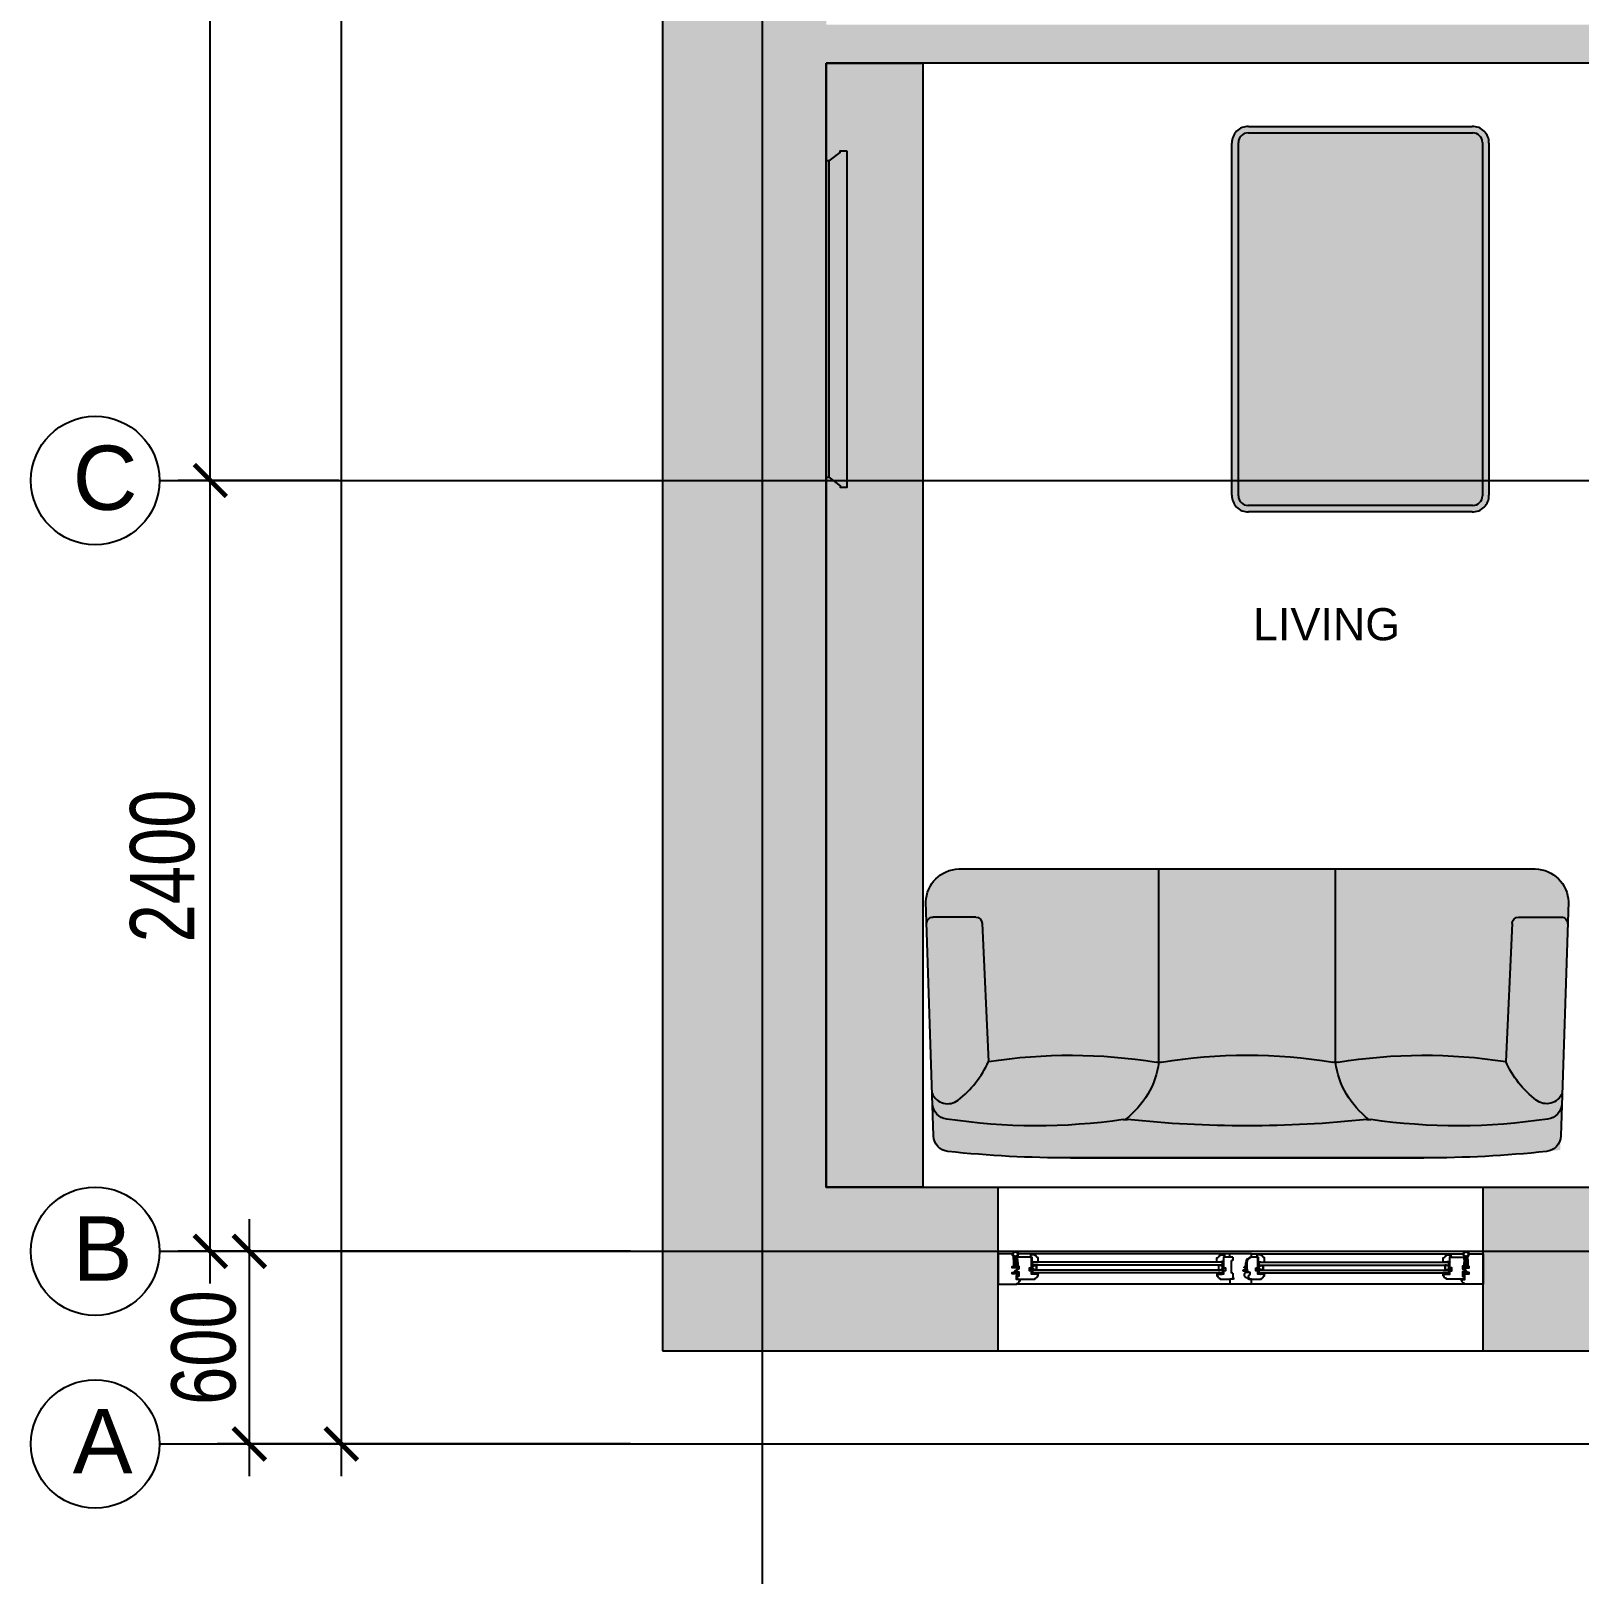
# Model space of a CAD drawing. Header units: millimetres. Extents: x 11159 to 50121, y 18346 to 37577.
# Drawn here: x 11159 to 15978, y 23151 to 27956 of the extents above; entities that cross this region are included whole.
import ezdxf

# ---------------------------------------------------------------- set-up
doc = ezdxf.new("R2010")
doc.units = ezdxf.units.MM
for name, color, linetype in [('axis', 40, 'Continuous'), ('df', 7, 'Continuous'), ('dim', 7, 'Continuous'), ('dwgmodels.com', 19, 'Continuous'), ('furnhatch', 254, 'Continuous'), ('furniture', 34, 'Continuous'), ('HATCH', 8, 'Continuous'), ('wall', 5, 'Continuous')]:
    doc.layers.add(name, color=color, linetype=linetype)
doc.styles.add('KOTE', font='romrust.shx', dxfattribs={"width": 0.8})
doc.styles.get("Standard").update_dxf_attribs({"font": 'arial.ttf'})
doc.dimstyles.new('ayala 50', dxfattribs={"dimscale": 50, "dimtxt": 2.5, "dimasz": 1, "dimexe": 1, "dimexo": 2, "dimgap": 1, "dimtad": 1, "dimdec": 4, "dimzin": 9, "dimdsep": 46, "dimtxsty": 'KOTE', "dimblk": 'ARCHTICK', "dimcen": 0.09, "dimdle": 1, "dimadec": 0, "dimazin": 0, "dimtfac": 0.666667, "dimtdec": 4, "dimtix": 1, "dimtmove": 2, "dimatfit": 3, "dimfxl": 1, "dimtvp": 1, "dimtolj": 1, "dimarcsym": 0})

# ---------------------------------------------------------------- blocks, each defined once
blk = doc.blocks.new('_ArchTick')
at = {"color": 0, "linetype": 'ByBlock', "const_width": 0.15}
blk.add_lwpolyline([(-0.5, -0.5), (0.5, 0.5)], dxfattribs=at)
blk = doc.blocks.new('*D59')
at = {"layer": 'Defpoints', "color": 0}
for p in [(28435.1, 26556.4), (13435.1, 23556.4), (28435.1, 19246.4)]:
    blk.add_point(p, dxfattribs=at)
at = {"layer": 'dim', "color": 4, "lineweight": -2}
for p, q in [((28435.1, 26456.4), (28435.1, 19146.4)), ((13435.1, 23456.4), (13435.1, 19146.4)), ((13335.1, 19246.4), (28535.1, 19246.4))]:
    blk.add_line(p, q, dxfattribs=at)
at = {"layer": 'dim', "color": 4, "lineweight": -2, "xscale": 100, "yscale": 100, "zscale": 100, "rotation": 180}
blk.add_blockref('_ArchTick', (13435.1, 19246.4), dxfattribs=at)
at = {"layer": 'dim', "color": 4, "lineweight": -2, "xscale": 100, "yscale": 100, "zscale": 100}
blk.add_blockref('_ArchTick', (28435.1, 19246.4), dxfattribs=at)
at = {"layer": 'dim', "color": 3, "insert": (20935.1, 19366.4), "char_height": 200, "attachment_point": 5, "style": 'KOTE'}
blk.add_mtext('\\A1;15000', dxfattribs=at)
blk = doc.blocks.new('*D66')
at = {"layer": 'Defpoints', "color": 0}
for p in [(13125.1, 24156.4), (11838.7, 23556.4), (12338.7, 23556.4)]:
    blk.add_point(p, dxfattribs=at)
at = {"layer": 'dim', "color": 4, "lineweight": -2}
for p, q in [((11838.7, 24256.4), (11838.7, 23456.4)), ((13025.1, 24156.4), (11738.7, 24156.4)), ((12238.7, 23556.4), (11738.7, 23556.4))]:
    blk.add_line(p, q, dxfattribs=at)
at = {"layer": 'dim', "color": 4, "lineweight": -2, "xscale": 100, "yscale": 100, "zscale": 100}
for p, rotation in [((11838.7, 24156.4), 90), ((11838.7, 23556.4), 270)]:
    blk.add_blockref('_ArchTick', p, dxfattribs=dict(at, rotation=rotation))
at = {"layer": 'dim', "color": 3, "insert": (11697.4, 23856.4), "char_height": 200, "attachment_point": 5, "rotation": 90, "style": 'KOTE'}
blk.add_mtext('\\A1;600', dxfattribs=at)
blk = doc.blocks.new('sofa 0 (pl)')
at = {"layer": 'furnhatch'}
blk.add_hatch(color=256, dxfattribs=at).paths.add_polyline_path([(976.2, -68.4), (999.6, -786, -0.44561), (892.9, -900), (-892.9, -900, -0.44561), (-999.6, -786), (-976.2, -68.4, -0.375487), (-931.5, -20.1, -0.026367), (-550, 0), (550, 0, -0.029374), (974.8, -25), (976.2, -68, -0.002014)])
at = {"color": 0, "linetype": 'ByBlock'}
for p, q in [((-550, 0), (550, 0)), ((-825, -730), (-805, -300)), ((-275, -297.4), (-275, -900)), ((275, -297.4), (275, -900)), ((825, -730), (805, -300)), ((-845, -750), (-977.8, -750)), ((845, -750), (977.8, -750))]:
    blk.add_line(p, q, dxfattribs=at)
for points in [[(-550, 0, 0.026367), (-931.5, -20.1, 0.375487), (-976.2, -68.4), (-1000, -797.1, 0.402311), (-897.1, -900), (897.1, -900)], [(897.1, -900, 0.402311), (1000, -797.1), (976.2, -68.4, 0.375487), (931.5, -20.1, 0.026367), (550, 0)], [(-980.6, -201.3, -0.493591), (-900, -180, -0.122035), (-805, -300, 0.643813)], [(980.6, -201.3, 0.493591), (900, -180, 0.122035), (805, -300, -0.643813)]]:
    blk.add_lwpolyline(points, format="xyb", dxfattribs=at)
for centre, radius, start, end in [((-929.6, -170.8), 50, 96.2706, 178.1326), ((-655, -1969.4), 1869.4, 81.7086, 98.6145), ((-378.2, -70.1), 50, 261.7086, 276.0729), ((-539.1, -333.3), 266.5, 7.7352, 53.127), ((0, -3625), 3525, 90, 96.0729), ((0, -3625), 3525, 83.9271, 90), ((539.1, -333.3), 266.5, 126.873, 172.2648), ((378.2, -70.1), 50, 263.9271, 278.2914), ((655, -1969.4), 1869.4, 81.3855, 98.2914), ((929.6, -170.8), 50, 1.8674, 83.7294), ((-550, 1315.6), 1635.6, 261.0308, 279.3894), ((-275, -347.4), 50, 80.6106, 99.3894), ((0, 1315.6), 1635.6, 260.6106, 279.3894), ((275, -347.4), 50, 80.6106, 99.3894), ((550, 1315.6), 1635.6, 260.6106, 278.9692), ((-977.8, -730), 20, 178.1326, 270), ((-845, -730), 20, 270, 0), ((845, -730), 20, 180, 270), ((977.8, -730), 20, 270, 1.8674)]:
    blk.add_arc(centre, radius, start, end, dxfattribs=at)
at = {"layer": 'dwgmodels.com'}
blk.add_lwpolyline([(550, 0), (-550, 0, 0.026367), (-931.5, -20.1, 0.375487), (-976.2, -68.4), (-1000, -797.1, 0.402311), (-897.1, -900), (897.1, -900, 0.402311), (1000, -797.1), (976.2, -68.4, 0.375487), (931.5, -20.1, 0.026367)], format="xyb", close=True, dxfattribs=at)
blk = doc.blocks.new('*D60')
at = {"layer": 'Defpoints', "color": 0}
for p in [(11717.3, 26556.4), (12217.3, 26556.4), (13125.1, 24156.4)]:
    blk.add_point(p, dxfattribs=at)
at = {"layer": 'dim', "color": 4, "lineweight": -2}
for p, q in [((11717.3, 24056.4), (11717.3, 26656.4)), ((12117.3, 26556.4), (11617.3, 26556.4)), ((13025.1, 24156.4), (11617.3, 24156.4))]:
    blk.add_line(p, q, dxfattribs=at)
at = {"layer": 'dim', "color": 4, "lineweight": -2, "xscale": 100, "yscale": 100, "zscale": 100}
for p, rotation in [((11717.3, 26556.4), 90), ((11717.3, 24156.4), 270)]:
    blk.add_blockref('_ArchTick', p, dxfattribs=dict(at, rotation=rotation))
at = {"layer": 'dim', "color": 3, "insert": (11568.9, 25356.4), "char_height": 200, "attachment_point": 5, "rotation": 90, "style": 'KOTE'}
blk.add_mtext('\\A1;2400', dxfattribs=at)
blk = doc.blocks.new('*D61')
at = {"layer": 'Defpoints', "color": 0}
for p in [(11717.3, 34956.4), (12285.2, 34956.4), (12217.3, 26556.4)]:
    blk.add_point(p, dxfattribs=at)
at = {"layer": 'dim', "color": 4, "lineweight": -2}
for p, q in [((11717.3, 26456.4), (11717.3, 35056.4)), ((12185.2, 34956.4), (11617.3, 34956.4)), ((12117.3, 26556.4), (11617.3, 26556.4))]:
    blk.add_line(p, q, dxfattribs=at)
at = {"layer": 'dim', "color": 4, "lineweight": -2, "xscale": 100, "yscale": 100, "zscale": 100}
for p, rotation in [((11717.3, 34956.4), 90), ((11717.3, 26556.4), 270)]:
    blk.add_blockref('_ArchTick', p, dxfattribs=dict(at, rotation=rotation))
at = {"layer": 'dim', "color": 3, "insert": (11564.3, 30756.4), "char_height": 200, "attachment_point": 5, "rotation": 90, "style": 'KOTE'}
blk.add_mtext('\\A1;8400', dxfattribs=at)
blk = doc.blocks.new('*D49')
at = {"layer": 'Defpoints', "color": 0}
for p in [(13125.1, 34956.4), (12125.1, 23556.4), (13125.1, 23556.4)]:
    blk.add_point(p, dxfattribs=at)
at = {"layer": 'dim', "color": 4, "lineweight": -2}
for p, q in [((12125.1, 35056.4), (12125.1, 23456.4)), ((13025.1, 34956.4), (12025.1, 34956.4)), ((13025.1, 23556.4), (12025.1, 23556.4))]:
    blk.add_line(p, q, dxfattribs=at)
at = {"layer": 'dim', "color": 4, "lineweight": -2, "xscale": 100, "yscale": 100, "zscale": 100}
for p, rotation in [((12125.1, 34956.4), 90), ((12125.1, 23556.4), 270)]:
    blk.add_blockref('_ArchTick', p, dxfattribs=dict(at, rotation=rotation))
at = {"layer": 'dim', "color": 3, "insert": (12005.1, 29256.4), "char_height": 200, "attachment_point": 5, "rotation": 90, "style": 'KOTE'}
blk.add_mtext('\\A1;11400', dxfattribs=at)
blk = doc.blocks.new('Joint-K7335')
at = {"layer": 'df', "color": 7}
for points in [[(3.9, 10.7, -0.206505), (4.5, 11.8, -0.277528), (4.6, 11.7), (4.7, 11.5, 0.626267), (5.4, 11.5, 0.131441), (5.5, 11.7), (5.5, 18, 0.509109), (4.6, 18.4, -0.294424), (2, 18.3, 0.173488), (1.3, 18.5), (0, 18.5), (0, 2.1, 0.415334), (1.2, 0.9, 0.048115), (1.5, 0.9, 0.113375), (1.5, 1), (4, 2.8, 0.235966), (4, 2.9), (4, 3.3, 0.247659), (4, 3.4, 0.287937), (3.6, 3.4), (1.8, 2.3, -0.576722), (1.5, 2.5), (1.5, 3.3, -0.235966), (1.6, 3.5), (4, 5.3, 0.235966), (4, 5.3), (4, 5.7, 0.247659), (4, 5.8, 0.287937), (3.6, 5.8), (1.8, 4.8, -0.576722), (1.5, 5), (1.5, 6.3, -0.384094), (2.6, 7.5, -0.021813), (2.7, 7.5), (6.5, 7.5), (6.5, 7.6, 0.333043), (5.7, 8.5, -0.293245), (5.3, 8.9, 0.008528), (5.2, 9.3, 0.265517), (5, 9.5, 0.023748), (4.8, 9.5, -0.356149), (3.9, 10.7, -0.356149)], [(3.2, 10.8, 0.355005), (4.6, 8.8, -0.567624), (4.7, 8.8, -0.24708), (4.4, 8.7), (2.2, 9, -0.351704), (1.2, 10.1), (1.2, 12.9, -0.414214), (1.5, 13.2), (1.6, 13.2, 0.277073), (1.9, 13.4), (3.7, 16.8, -0.041112), (3.8, 17), (4.1, 17.7, -0.50666), (4.6, 17.7, -0.2771), (4.6, 17.5), (4.6, 13.3, 0.213422), (4.7, 13.1, -0.886227), (4.4, 12.6, 0.250571), (3.2, 10.8)]]:
    blk.add_lwpolyline(points, format="xyb", dxfattribs=at)
blk.add_lwpolyline([(1.6, 17.8, 0.632714), (1, 17.6), (1, 14.2, 0.78091), (1.6, 14.1), (3.2, 17.1, -0.117333), (3.3, 17.2, 1.218085), (3, 17.5, -0.285776), (2.7, 17.3, -0.145588)], format="xyb", close=True, dxfattribs=at)

msp = doc.modelspace()

# ---------------------------------------------------------------- hatches: boundary and pattern name
at = {"ltscale": 10}
h = msp.add_hatch(dxfattribs=at)
h.set_pattern_fill('ANGLE', color=4, scale=0.15, angle=-45, style=0)
h.set_pattern_definition([(45, (11611.5777, 24903.6607), (0.74087113, -0.74087113), [0.762, -0.28575]), (315, (11611.5777, 24903.6607), (-0.74087113, -0.74087113), [0.762, -0.28575])])
edge = h.paths.add_edge_path()
edge.add_line((14274.1129, 24122.0771), (14277.1129, 24122.0771))
edge.add_line((14277.1129, 24122.0771), (14277.1129, 24120.0771))
edge.add_arc((14275.6129, 24120.47322), 1.55142, 194.79301761, 345.20698239, ccw=False)
edge.add_line((14274.1129, 24120.0771), (14274.1129, 24122.0771))
h = msp.add_hatch(dxfattribs=at)
h.set_pattern_fill('ANGLE', color=4, scale=0.15, angle=-45, style=0)
h.set_pattern_definition([(45, (11606.0777, 24903.6607), (0.74087113, -0.74087113), [0.762, -0.28575]), (315, (11606.0777, 24903.6607), (-0.74087113, -0.74087113), [0.762, -0.28575])])
edge = h.paths.add_edge_path()
edge.add_line((14274.6237, 24124.0771), (14280.6129, 24124.0771))
edge.add_arc((14279.8629, 24123.0771), 1.25, -53.13010235, 53.13010235, ccw=False)
edge.add_line((14280.6129, 24122.0771), (14274.6237, 24122.0771))
edge.add_arc((14275.34716, 24123.0771), 1.23426, 125.88414978, 234.11585022, ccw=False)
h = msp.add_hatch(dxfattribs=at)
h.set_pattern_fill('ANGLE', color=4, scale=0.15, angle=-45, style=0)
h.set_pattern_definition([(135, (17539.6481, 24903.6607), (-0.74087113, -0.74087113), [0.762, -0.28575]), (225, (17539.6481, 24903.6607), (0.74087113, -0.74087113), [0.762, -0.28575])])
edge = h.paths.add_edge_path()
edge.add_line((14871.1021, 24124.0771), (14865.1129, 24124.0771))
edge.add_arc((14865.8629, 24123.0771), 1.25, 126.86989765, 233.13010235)
edge.add_line((14865.1129, 24122.0771), (14871.1021, 24122.0771))
edge.add_arc((14870.37864, 24123.0771), 1.23426, 305.88414978, 414.11585022)
h = msp.add_hatch(dxfattribs=at)
h.set_pattern_fill('ANGLE', color=4, scale=0.15, angle=-45, style=0)
h.set_pattern_definition([(135, (17534.1481, 24903.6607), (-0.74087113, -0.74087113), [0.762, -0.28575]), (225, (17534.1481, 24903.6607), (0.74087113, -0.74087113), [0.762, -0.28575])])
edge = h.paths.add_edge_path()
edge.add_line((14871.6129, 24122.0771), (14868.6129, 24122.0771))
edge.add_line((14868.6129, 24122.0771), (14868.6129, 24120.0771))
edge.add_arc((14870.1129, 24120.47322), 1.55142, 194.79301761, 345.20698239)
edge.add_line((14871.6129, 24120.0771), (14871.6129, 24122.0771))
h = msp.add_hatch(dxfattribs=at)
h.set_pattern_fill('ANGLE', color=4, scale=0.15, angle=-45, style=0)
h.set_pattern_definition([(45, (12316.0777, 24903.6607), (0.74087113, -0.74087113), [0.762, -0.28575]), (315, (12316.0777, 24903.6607), (-0.74087113, -0.74087113), [0.762, -0.28575])])
edge = h.paths.add_edge_path()
edge.add_line((14978.6129, 24122.0771), (14981.6129, 24122.0771))
edge.add_line((14981.6129, 24122.0771), (14981.6129, 24120.0771))
edge.add_arc((14980.1129, 24120.47322), 1.55142, 194.79301761, 345.20698239, ccw=False)
edge.add_line((14978.6129, 24120.0771), (14978.6129, 24122.0771))
h = msp.add_hatch(dxfattribs=at)
h.set_pattern_fill('ANGLE', color=4, scale=0.15, angle=-45, style=0)
h.set_pattern_definition([(45, (12310.5777, 24903.6607), (0.74087113, -0.74087113), [0.762, -0.28575]), (315, (12310.5777, 24903.6607), (-0.74087113, -0.74087113), [0.762, -0.28575])])
edge = h.paths.add_edge_path()
edge.add_line((14979.1237, 24124.0771), (14985.1129, 24124.0771))
edge.add_arc((14984.3629, 24123.0771), 1.25, -53.13010235, 53.13010235, ccw=False)
edge.add_line((14985.1129, 24122.0771), (14979.1237, 24122.0771))
edge.add_arc((14979.84716, 24123.0771), 1.23426, 125.88414978, 234.11585022, ccw=False)
h = msp.add_hatch()
h.set_pattern_fill('ANGLE', color=256, scale=0.15, angle=-45, style=0)
h.set_pattern_definition([(135, (18244.1481, 24903.6607), (-0.74087113, -0.74087113), [0.762, -0.28575]), (225, (18244.1481, 24903.6607), (0.74087113, -0.74087113), [0.762, -0.28575])])
edge = h.paths.add_edge_path()
edge.add_line((15575.6021, 24124.0771), (15569.6129, 24124.0771))
edge.add_arc((15570.3629, 24123.0771), 1.25, 126.86989765, 233.13010235)
edge.add_line((15569.6129, 24122.0771), (15575.6021, 24122.0771))
edge.add_arc((15574.87864, 24123.0771), 1.23426, 305.88414978, 414.11585022)
h = msp.add_hatch()
h.set_pattern_fill('ANGLE', color=256, scale=0.15, angle=-45, style=0)
h.set_pattern_definition([(135, (18238.6481, 24903.6607), (-0.74087113, -0.74087113), [0.762, -0.28575]), (225, (18238.6481, 24903.6607), (0.74087113, -0.74087113), [0.762, -0.28575])])
edge = h.paths.add_edge_path()
edge.add_line((15576.1129, 24122.0771), (15573.1129, 24122.0771))
edge.add_line((15573.1129, 24122.0771), (15573.1129, 24120.0771))
edge.add_arc((15574.6129, 24120.47322), 1.55142, 194.79301761, 345.20698239)
edge.add_line((15576.1129, 24120.0771), (15576.1129, 24122.0771))
h = msp.add_hatch(dxfattribs=at)
h.set_pattern_fill('BRASS', color=4, scale=0.3, angle=-45, style=0)
h.set_pattern_definition([(45, (11611.5777, 24890.6607), (1.3470384, -1.3470384), []), (45, (11612.2512, 24889.9872), (1.3470384, -1.3470384), [0.9525, -0.47625])])
h.paths.add_polyline_path([(14278.6129, 24085.0771), (14278.6129, 24089.0771), (14290.6129, 24089.0771), (14290.6129, 24085.0771)])
h = msp.add_hatch(dxfattribs=at)
h.set_pattern_fill('ANGLE', color=4, scale=0.15, angle=-45, style=0)
h.set_pattern_definition([(45, (11611.5777, 24890.6607), (0.74087113, -0.74087113), [0.762, -0.28575]), (315, (11611.5777, 24890.6607), (-0.74087113, -0.74087113), [0.762, -0.28575])])
h.paths.add_polyline_path([(14290.6129, 24085.0771), (14290.6129, 24089.0771), (14294.6129, 24089.0771), (14294.6129, 24085.0771)])
h = msp.add_hatch(dxfattribs=at)
h.set_pattern_fill('ANGLE', color=4, scale=0.15, angle=-45, style=0)
h.set_pattern_definition([(135, (17534.1481, 24890.6607), (-0.74087113, -0.74087113), [0.762, -0.28575]), (225, (17534.1481, 24890.6607), (0.74087113, -0.74087113), [0.762, -0.28575])])
h.paths.add_polyline_path([(14855.1129, 24085.0771), (14855.1129, 24089.0771), (14851.1129, 24089.0771), (14851.1129, 24085.0771)])
h = msp.add_hatch(dxfattribs=at)
h.set_pattern_fill('BRASS', color=4, scale=0.3, angle=-45, style=0)
h.set_pattern_definition([(135, (17534.1481, 24890.6607), (-1.3470384, -1.3470384), []), (135, (17533.4746, 24889.9872), (-1.3470384, -1.3470384), [0.9525, -0.47625])])
h.paths.add_polyline_path([(14867.1129, 24085.0771), (14867.1129, 24089.0771), (14855.1129, 24089.0771), (14855.1129, 24085.0771)])
h = msp.add_hatch(dxfattribs=at)
h.set_pattern_fill('ANSI35', color=4, scale=0.2, style=0)
h.set_pattern_definition([(225, (14812.5235, 26755.0439), (0.8980256, -0.8980256), []), (225, (14811.6255, 26755.0439), (0.8980256, -0.8980256), [1.5875, -0.3175, 0, -0.3175])])
h.paths.add_polyline_path([(14903.1129, 24070.0771), (14901.1129, 24070.0771), (14901.1129, 24074.0771), (14903.1129, 24074.0771)])
h = msp.add_hatch(dxfattribs=at)
h.set_pattern_fill('BRASS', color=4, scale=0.3, angle=-45, style=0)
h.set_pattern_definition([(45, (12316.0777, 24890.6607), (1.3470384, -1.3470384), []), (45, (12316.7512, 24889.9872), (1.3470384, -1.3470384), [0.9525, -0.47625])])
h.paths.add_polyline_path([(14983.1129, 24085.0771), (14983.1129, 24089.0771), (14995.1129, 24089.0771), (14995.1129, 24085.0771)])
h = msp.add_hatch(dxfattribs=at)
h.set_pattern_fill('ANGLE', color=4, scale=0.15, angle=-45, style=0)
h.set_pattern_definition([(45, (12316.0777, 24890.6607), (0.74087113, -0.74087113), [0.762, -0.28575]), (315, (12316.0777, 24890.6607), (-0.74087113, -0.74087113), [0.762, -0.28575])])
h.paths.add_polyline_path([(14995.1129, 24085.0771), (14995.1129, 24089.0771), (14999.1129, 24089.0771), (14999.1129, 24085.0771)])
h = msp.add_hatch()
h.set_pattern_fill('ANGLE', color=256, scale=0.15, angle=-45, style=0)
h.set_pattern_definition([(135, (18238.6481, 24890.6607), (-0.74087113, -0.74087113), [0.762, -0.28575]), (225, (18238.6481, 24890.6607), (0.74087113, -0.74087113), [0.762, -0.28575])])
h.paths.add_polyline_path([(15559.6129, 24085.0771), (15559.6129, 24089.0771), (15555.6129, 24089.0771), (15555.6129, 24085.0771)])
h = msp.add_hatch()
h.set_pattern_fill('BRASS', color=256, scale=0.3, angle=-45, style=0)
h.set_pattern_definition([(135, (18238.6481, 24890.6607), (-1.3470384, -1.3470384), []), (135, (18237.9746, 24889.9872), (-1.3470384, -1.3470384), [0.9525, -0.47625])])
h.paths.add_polyline_path([(15571.6129, 24085.0771), (15571.6129, 24089.0771), (15559.6129, 24089.0771), (15559.6129, 24085.0771)])
at = {"layer": 'furnhatch'}
h = msp.add_hatch(color=254, dxfattribs=at)
h.paths.add_polyline_path([(14917.82245, 26508.85493, 0.4142135624), (14947.82245, 26478.85493), (15647.82245, 26478.85493, 0.4142135624), (15677.82245, 26508.85493), (15677.82245, 27608.85493, 0.4142135624), (15647.82245, 27638.85493), (14947.82245, 27638.85493, 0.4142135624), (14917.82245, 27608.85493)], flags=0)
h.paths.add_polyline_path([(14949.88735, 26458.85493), (15645.75756, 26458.85493, 0.4386035189), (15697.82245, 26510.91982), (15697.82245, 27606.79004, 0.4386035189), (15645.75756, 27658.85493), (14949.88735, 27658.85493, 0.4386035189), (14897.82245, 27606.79004), (14897.82245, 26510.91982, 0.4386035189)])
h.paths.add_polyline_path([(14947.82245, 26478.85493, -0.4142135624), (14917.82245, 26508.85493), (14917.82245, 27608.85493, -0.4142135624), (14947.82245, 27638.85493), (15647.82245, 27638.85493, -0.4142135624), (15677.82245, 27608.85493), (15677.82245, 26508.85493, -0.4142135624), (15647.82245, 26478.85493)], flags=16)
h = msp.add_hatch(color=254, dxfattribs=at)
h.paths.add_polyline_path([(13699.04179, 26534.85493), (13679.04179, 26534.85493), (13679.04179, 26539.85493), (13643.97072, 26566.926), (13643.97072, 27551.51427), (13678.31138, 27577.85493), (13678.31138, 27582.85493), (13699.04179, 27582.85493)])
h.paths.add_polyline_path([(13643.97072, 26566.926), (13635.1129, 26566.926), (13635.1129, 27551.51427), (13643.97072, 27551.51427)])
at = {"layer": 'furniture'}
msp.add_hatch(color=254, dxfattribs=at).paths.add_polyline_path([(13635.1129, 27856.3771), (13935.1129, 27856.3771), (13935.1129, 24356.3771), (13635.1129, 24356.3771)])
at = {"layer": 'HATCH', "true_color": 0x2b2b2b}
h = msp.add_hatch(color=250, dxfattribs=at)
h.dxf.hatch_style = 1
h.paths.add_polyline_path([(28745.1129, 35266.3771), (23290.1129, 35266.3771), (23290.1129, 34756.3771), (24035.1129, 34756.3771), (24035.1129, 33047.46581), (23905.1129, 33047.46581), (23905.1129, 32525.2884), (24035.1129, 32525.2884), (24035.1129, 30816.3771), (20510.1129, 30816.3771), (20510.1129, 29176.3771), (20835.1129, 29176.3771), (20835.1129, 29296.3771), (20760.1129, 29296.3771), (20760.1129, 30696.3771), (21640.1129, 30696.3771), (21640.1129, 29296.3771), (21545.1129, 29296.3771), (21545.1129, 29176.3771), (21855.1129, 29176.3771), (21855.1129, 29296.3771), (21760.1129, 29296.3771), (21760.1129, 30696.3771), (23235.1129, 30696.3771), (23235.1129, 30296.3771), (24035.1129, 30296.3771), (24035.1129, 29296.3771), (22565.1129, 29296.3771), (22565.1129, 29176.3771), (23290.11374, 29176.3771), (23290.11374, 28981.3771), (23410.11374, 28981.3771), (23410.11374, 29176.3771), (24425.1129, 29176.3771), (24425.1129, 28981.3771), (24545.1129, 28981.3771), (24545.1129, 34756.3771), (28235.1129, 34756.3771), (28235.1129, 26756.3771), (27990.1129, 26756.3771), (27990.1129, 26246.3771), (28745.1129, 26246.3771)])
h.paths.add_polyline_path([(24035.1129, 30416.3771), (23355.1129, 30416.3771), (23355.1129, 30696.3771), (24035.1129, 30696.3771)], flags=16)
h.paths.add_polyline_path([(24790.1129, 26756.3771), (24545.1129, 26756.3771), (24545.1129, 28171.3771), (24425.1129, 28171.3771), (24425.1129, 27976.3771), (23410.11374, 27976.3771), (23410.11374, 28171.3771), (23290.11374, 28171.3771), (23290.11374, 27976.3771), (22565.1129, 27976.3771), (22565.1129, 27856.3771), (24035.1129, 27856.3771), (24035.1129, 24356.3771), (23500.1129, 24356.3771), (23500.1129, 23846.3771), (24545.1129, 23846.3771), (24545.1129, 26246.3771), (24790.1129, 26246.3771)])
h.paths.add_polyline_path([(21990.1129, 24356.3771), (21230.1129, 24356.3771), (21230.1129, 27856.3771), (21855.1129, 27856.3771), (21855.1129, 27976.3771), (20510.1129, 27976.3771), (20510.1129, 27856.3771), (21110.1129, 27856.3771), (21110.1129, 24356.3771), (20760.1129, 24356.3771), (20760.1129, 24506.3771), (20510.1129, 24506.3771), (20510.1129, 23756.3771), (20045.1129, 23756.3771), (20045.1129, 23246.3771), (20945.1129, 23246.3771), (20945.1129, 23846.3771), (21990.1129, 23846.3771)])
h.paths.add_polyline_path([(17625.1129, 23756.3771), (17160.1129, 23756.3771), (17160.1129, 24551.33276), (16910.1129, 24551.33276), (16910.1129, 24356.3771), (15680.1129, 24356.3771), (15680.1129, 23846.3771), (16725.1129, 23846.3771), (16725.1129, 23246.3771), (17625.1129, 23246.3771)])
h.paths.add_polyline_path([(14170.1129, 24356.3771), (13635.1129, 24356.3771), (13635.1129, 27856.3771), (16910.1129, 27856.3771), (16910.1129, 26261.33276), (17160.1129, 26261.33276), (17160.1129, 30816.3771), (17160.1129, 31066.3771), (16910.1129, 31066.3771), (16910.1129, 30816.3771), (16090.1129, 30816.3771), (16090.1129, 30696.3771), (16910.1129, 30696.3771), (16910.1129, 27976.3771), (13635.1129, 27976.3771), (13635.1129, 28801.3771), (13125.1129, 28801.3771), (13125.1129, 23846.3771), (14170.1129, 23846.3771)])
h.paths.add_polyline_path([(13635.1129, 34756.3771), (14380.1129, 34756.3771), (14380.1129, 35266.3771), (13125.1129, 35266.3771), (13125.1129, 30311.3771), (13635.1129, 30311.3771), (13635.1129, 30696.3771), (14380.1129, 30696.3771), (14380.1129, 30816.3771), (13635.1129, 30816.3771)])
h.paths.add_polyline_path([(17980.1129, 35266.3771), (16090.1129, 35266.3771), (16090.1129, 34756.3771), (16910.1129, 34756.3771), (16910.1129, 34506.3771), (17160.1129, 34506.3771), (17160.1129, 34756.3771), (17980.1129, 34756.3771)])
h.paths.add_polyline_path([(21580.1129, 35266.3771), (19690.1129, 35266.3771), (19690.1129, 34756.3771), (21580.1129, 34756.3771)])
h.paths.add_polyline_path([(20532.98087, 36456.3771), (20132.98087, 36456.3771), (20132.98087, 36056.3771), (20532.98087, 36056.3771)])
h.paths.add_polyline_path([(17537.24493, 36456.3771), (17137.24493, 36456.3771), (17137.24493, 36056.3771), (17537.24493, 36056.3771)])
h.paths.add_polyline_path([(20945.1129, 21356.3771), (20435.1129, 21356.3771), (20435.1129, 20846.3771), (20945.1129, 20846.3771)])
h.paths.add_polyline_path([(17235.1129, 21356.3771), (16725.1129, 21356.3771), (16725.1129, 20846.3771), (17235.1129, 20846.3771)])
h.paths.add_polyline_path([(19180.1129, 30816.3771), (17160.1129, 30816.3771), (17160.1129, 30696.3771), (19180.1129, 30696.3771)])

# ---------------------------------------------------------------- linework, layer by layer
for p, q in [((14214.1129, 24148.3771), (14214.8802, 24148.3771)), ((14891.1129, 24149.0771), (14959.1129, 24149.0771)), ((14891.1129, 24138.0771), (14891.1129, 24149.0771)), ((14959.1129, 24138.5771), (14959.1129, 24149.0771)), ((15636.1129, 24148.3771), (15635.3456, 24148.3771)), ((14221.1129, 24112.3771), (14223.1129, 24112.3771)), ((14868.6129, 24122.0771), (14868.6129, 24089.0771)), ((14901.1129, 24138.0771), (14891.1129, 24138.0771)), ((14901.1129, 24128.0771), (14896.1129, 24128.0771)), ((14896.1129, 24088.0771), (14896.1129, 24128.0771)), ((14901.1129, 24138.0771), (14901.1129, 24128.0771)), ((14941.1129, 24107.5771), (14941.1129, 24120.5771)), ((14947.1129, 24108.58636), (14944.1129, 24108.58636)), ((14947.1129, 24128.58636), (14946.25123, 24128.58636)), ((15573.1129, 24122.0771), (15573.1129, 24089.0771)), ((15629.1129, 24112.3771), (15627.1129, 24112.3771)), ((14891.1129, 24070.0771), (14891.1129, 24055.0771)), ((14901.1129, 24070.0771), (14891.1129, 24070.0771)), ((14891.1129, 24055.0771), (14959.1129, 24055.0771)), ((14901.1129, 24088.0771), (14896.1129, 24088.0771)), ((14901.1129, 24088.0771), (14901.1129, 24070.0771)), ((14959.1129, 24069.5771), (14954.1129, 24069.5771)), ((14959.1129, 24055.0771), (14959.1129, 24069.5771))]:
    msp.add_line(p, q)
at = {"color": 8, "ltscale": 10}
for p, q in [((14891.1129, 24148.3771), (14232.3456, 24148.3771)), ((14959.1129, 24148.3771), (15617.8802, 24148.3771)), ((15622.1129, 24054.3771), (14228.1129, 24054.3771))]:
    msp.add_line(p, q, dxfattribs=at)
at = {"color": 4, "ltscale": 10}
for p, q in [((14218.1129, 24130.3771), (14218.1129, 24139.59379)), ((14229.94066, 24130.66754), (14229.48829, 24139.87312)), ((14274.1129, 24088.0771), (14277.1129, 24119.0771)), ((14277.1129, 24088.0771), (14274.1129, 24119.0771)), ((14868.6129, 24122.0771), (14277.1129, 24122.0771)), ((14277.1129, 24122.0771), (14277.1129, 24089.0771)), ((14868.6129, 24113.5771), (14277.1129, 24113.5771)), ((14868.6129, 24097.5771), (14277.1129, 24097.5771)), ((14868.6129, 24088.0771), (14871.6129, 24119.0771)), ((14871.6129, 24088.0771), (14868.6129, 24119.0771)), ((14933.1129, 24094.7771), (14933.1129, 24098.7771)), ((14933.1129, 24098.7771), (14940.1129, 24098.7771)), ((14936.1129, 24104.5771), (14936.1129, 24107.5771)), ((14941.1129, 24107.5771), (14936.1129, 24107.5771)), ((14941.1129, 24104.5771), (14936.1129, 24104.5771)), ((14940.1129, 24100.7771), (14941.1129, 24100.7771)), ((14940.1129, 24098.7771), (14940.1129, 24100.7771)), ((14941.1129, 24100.7771), (14941.1129, 24104.5771)), ((14981.6129, 24088.0771), (14978.6129, 24119.0771)), ((14978.6129, 24088.0771), (14981.6129, 24119.0771)), ((14981.6129, 24122.0771), (15573.1129, 24122.0771)), ((14981.6129, 24122.0771), (14981.6129, 24089.0771)), ((14981.6129, 24113.5771), (15573.1129, 24113.5771)), ((14981.6129, 24097.5771), (15573.1129, 24097.5771)), ((15620.28514, 24130.66754), (15620.73751, 24139.87312)), ((15632.1129, 24130.3771), (15632.1129, 24139.59379)), ((14868.6129, 24089.0771), (14277.1129, 24089.0771)), ((14940.1129, 24094.7771), (14933.1129, 24094.7771)), ((14940.1129, 24090.7771), (14940.1129, 24094.7771)), ((14941.1129, 24090.7771), (14940.1129, 24090.7771)), ((14941.1129, 24090.37645), (14941.1129, 24090.7771)), ((14981.6129, 24089.0771), (15573.1129, 24089.0771))]:
    msp.add_line(p, q, dxfattribs=at)
at = {"color": 3}
for p, q in [((15576.1129, 24088.0771), (15573.1129, 24119.0771)), ((15573.1129, 24088.0771), (15576.1129, 24119.0771))]:
    msp.add_line(p, q, dxfattribs=at)
for points in [[(14223.1129, 24112.3771), (14223.1129, 24138.0771, -0.4142135624), (14214.1129, 24147.0771), (14214.1129, 24148.3771), (14170.1129, 24148.3771), (14170.1129, 24054.3771), (14228.1129, 24054.3771), (14228.1129, 24056.3771, 0.4142135624), (14236.1129, 24064.3771), (14238.1129, 24064.3771), (14238.1129, 24068.5771), (14227.1129, 24068.5771), (14227.1129, 24080.5771), (14232.1129, 24083.5771), (14232.1129, 24086.0771), (14231.6129, 24086.5771), (14213.6129, 24086.5771), (14213.6129, 24090.5771), (14221.1129, 24090.5771), (14221.1129, 24093.8771), (14223.1129, 24093.8771), (14223.1129, 24096.6771), (14232.1129, 24102.0771), (14232.1129, 24104.5771), (14231.6129, 24105.0771), (14213.6129, 24105.0771), (14213.6129, 24109.0771), (14221.1129, 24109.0771), (14221.1129, 24112.3771)], [(15627.1129, 24112.3771), (15627.1129, 24138.0771, 0.4142135624), (15636.1129, 24147.0771), (15636.1129, 24148.3771), (15680.1129, 24148.3771), (15680.1129, 24054.3771), (15622.1129, 24054.3771), (15622.1129, 24056.3771, -0.4142135624), (15614.1129, 24064.3771), (15612.1129, 24064.3771), (15612.1129, 24068.5771), (15623.1129, 24068.5771), (15623.1129, 24080.5771), (15618.1129, 24083.5771), (15618.1129, 24086.0771), (15618.6129, 24086.5771), (15636.6129, 24086.5771), (15636.6129, 24090.5771), (15629.1129, 24090.5771), (15629.1129, 24093.8771), (15627.1129, 24093.8771), (15627.1129, 24096.6771), (15618.1129, 24102.0771), (15618.1129, 24104.5771), (15618.6129, 24105.0771), (15636.6129, 24105.0771), (15636.6129, 24109.0771), (15629.1129, 24109.0771), (15629.1129, 24112.3771)], [(14891.1129, 24138.0771), (14871.6129, 24138.0771), (14871.6129, 24105.0771), (14877.6129, 24105.0771), (14877.6129, 24095.0771), (14871.6129, 24095.0771), (14871.6129, 24085.0771), (14851.1129, 24085.0771), (14851.1129, 24080.0771), (14853.1129, 24080.0771, 0.4142135624), (14861.1129, 24072.0771), (14861.1129, 24070.0771), (14891.1129, 24070.0771)]]:
    msp.add_lwpolyline(points, format="xyb")
at = {"color": 4, "ltscale": 10}
for points in [[(14223.1129, 24130.3771), (14218.1129, 24130.3771), (14218.1129, 24112.3771), (14223.1129, 24112.3771)], [(14224.94669, 24130.42213), (14229.94066, 24130.66754), (14230.82414, 24112.68924), (14225.83016, 24112.44383)], [(14274.1129, 24119.0771), (14277.1129, 24119.0771), (14277.1129, 24088.0771), (14274.1129, 24088.0771)], [(14871.6129, 24119.0771), (14868.6129, 24119.0771), (14868.6129, 24088.0771), (14871.6129, 24088.0771)], [(14978.6129, 24119.0771), (14981.6129, 24119.0771), (14981.6129, 24088.0771), (14978.6129, 24088.0771)], [(15625.27911, 24130.42213), (15620.28514, 24130.66754), (15619.40166, 24112.68924), (15624.39564, 24112.44383)], [(15627.1129, 24130.3771), (15632.1129, 24130.3771), (15632.1129, 24112.3771), (15627.1129, 24112.3771)], [(14278.6129, 24085.0771), (14278.6129, 24089.0771), (14290.6129, 24089.0771), (14290.6129, 24085.0771)], [(14290.6129, 24085.0771), (14290.6129, 24089.0771), (14294.6129, 24089.0771), (14294.6129, 24085.0771)], [(14855.1129, 24085.0771), (14855.1129, 24089.0771), (14851.1129, 24089.0771), (14851.1129, 24085.0771)], [(14867.1129, 24085.0771), (14867.1129, 24089.0771), (14855.1129, 24089.0771), (14855.1129, 24085.0771)], [(14903.1129, 24070.0771), (14901.1129, 24070.0771), (14901.1129, 24074.0771), (14903.1129, 24074.0771)], [(14983.1129, 24085.0771), (14983.1129, 24089.0771), (14995.1129, 24089.0771), (14995.1129, 24085.0771)], [(14995.1129, 24085.0771), (14995.1129, 24089.0771), (14999.1129, 24089.0771), (14999.1129, 24085.0771)]]:
    msp.add_lwpolyline(points, close=True, dxfattribs=at)
for points in [[(14226.1129, 24092.0771), (14234.6129, 24092.0771), (14234.6129, 24079.07909), (14230.60946, 24076.7571, 0.2674173791), (14229.6129, 24075.02703), (14229.6129, 24070.5771), (14230.1129, 24070.0771), (14284.6129, 24070.0771), (14284.6129, 24072.0771, 0.4142135624), (14292.6129, 24080.0771), (14294.6129, 24080.0771), (14294.6129, 24085.0771), (14274.1129, 24085.0771), (14274.1129, 24095.0771), (14268.1129, 24095.0771), (14268.1129, 24105.0771), (14274.1129, 24105.0771), (14274.1129, 24138.0771), (14225.09988, 24138.0771), (14224.6129, 24137.57727), (14225.31603, 24111.07693), (14225.82905, 24110.5771), (14234.6129, 24110.5771), (14234.6129, 24101.57708), (14225.6129, 24096.07709), (14225.6129, 24092.5771)], [(14870.6129, 24124.0771), (14863.6129, 24124.0771), (14863.6129, 24122.0771), (14851.1129, 24122.0771), (14851.1129, 24136.0771, 0.3276927682), (14856.1129, 24139.5771, -0.3276927682), (14861.1129, 24143.0771), (14861.1129, 24145.0771), (14874.8629, 24145.0771), (14876.1129, 24138.0771), (14871.1129, 24138.0771), (14870.6129, 24124.0771)], [(14972.6129, 24105.0771), (14978.6129, 24105.0771), (14978.6129, 24138.0771), (14962.1129, 24138.0771, 0.4142135624), (14944.1129, 24120.0771), (14944.1129, 24100.5771), (14945.1129, 24100.5771), (14945.1129, 24092.5771), (14953.6129, 24091.5771), (14953.6129, 24083.8771), (14949.58391, 24081.45971, 0.2634471391), (14948.6129, 24079.74472), (14948.6129, 24078.5771, 0.4142135624), (14957.1129, 24070.0771), (14989.1129, 24070.0771), (14989.1129, 24072.0771, 0.4142135624), (14997.1129, 24080.0771), (14999.1129, 24080.0771), (14999.1129, 24085.0771), (14978.6129, 24085.0771), (14978.6129, 24095.0771), (14972.6129, 24095.0771)], [(14979.6129, 24124.0771), (14986.6129, 24124.0771), (14986.6129, 24122.0771), (14999.1129, 24122.0771), (14999.1129, 24136.0771, -0.3276927682), (14994.1129, 24139.5771, 0.3276927682), (14989.1129, 24143.0771), (14989.1129, 24145.0771), (14975.3629, 24145.0771), (14974.1129, 24138.0771), (14979.1129, 24138.0771), (14979.6129, 24124.0771)], [(15575.1129, 24124.0771), (15568.1129, 24124.0771), (15568.1129, 24122.0771), (15555.6129, 24122.0771), (15555.6129, 24136.0771, 0.3276927682), (15560.6129, 24139.5771, -0.3276927682), (15565.6129, 24143.0771), (15565.6129, 24145.0771), (15579.3629, 24145.0771), (15580.6129, 24138.0771), (15575.6129, 24138.0771), (15575.1129, 24124.0771)], [(15624.1129, 24092.0771), (15615.6129, 24092.0771), (15615.6129, 24079.07909), (15619.61634, 24076.7571, -0.2674173791), (15620.6129, 24075.02703), (15620.6129, 24070.5771), (15620.1129, 24070.0771), (15565.6129, 24070.0771), (15565.6129, 24072.0771, -0.4142135624), (15557.6129, 24080.0771), (15555.6129, 24080.0771), (15555.6129, 24085.0771), (15576.1129, 24085.0771), (15576.1129, 24095.0771), (15582.1129, 24095.0771), (15582.1129, 24105.0771), (15576.1129, 24105.0771), (15576.1129, 24138.0771), (15625.12592, 24138.0771), (15625.6129, 24137.57727), (15624.90977, 24111.07693), (15624.39675, 24110.5771), (15615.6129, 24110.5771), (15615.6129, 24101.57708), (15624.6129, 24096.07709), (15624.6129, 24092.5771)], [(15575.6021, 24124.0771), (15569.6129, 24124.0771, 0.5), (15569.6129, 24122.0771), (15575.6021, 24122.0771, 0.5107995579)], [(15576.1129, 24122.0771), (15573.1129, 24122.0771), (15573.1129, 24120.0771, 0.7702007466), (15576.1129, 24120.0771)]]:
    msp.add_lwpolyline(points, format="xyb", close=True)
for points in [[(14275.1129, 24124.0771), (14282.1129, 24124.0771), (14282.1129, 24122.0771), (14294.6129, 24122.0771), (14294.6129, 24136.0771, -0.3276927682), (14289.6129, 24139.5771, 0.3276927682), (14284.6129, 24143.0771), (14284.6129, 24145.0771), (14270.8629, 24145.0771), (14269.6129, 24138.0771), (14274.6129, 24138.0771), (14275.1129, 24124.0771)], [(14274.6237, 24124.0771), (14280.6129, 24124.0771, -0.5), (14280.6129, 24122.0771), (14274.6237, 24122.0771, -0.5107995579)], [(14274.1129, 24122.0771), (14277.1129, 24122.0771), (14277.1129, 24120.0771, -0.7702007466), (14274.1129, 24120.0771)], [(14871.1021, 24124.0771), (14865.1129, 24124.0771, 0.5), (14865.1129, 24122.0771), (14871.1021, 24122.0771, 0.5107995579)], [(14871.6129, 24122.0771), (14868.6129, 24122.0771), (14868.6129, 24120.0771, 0.7702007466), (14871.6129, 24120.0771)], [(14934.18347, 24096.28923, 0.231748257), (14934.77877, 24095.41739), (14935.90687, 24094.7771), (14936.23472, 24094.7771), (14935.21474, 24095.5771), (14935.70652, 24095.5771), (14937.109, 24094.7771), (14937.49149, 24094.7771), (14936.41686, 24095.5771), (14937.05436, 24095.5771), (14938.43862, 24094.7771), (14938.94862, 24094.7771), (14937.80113, 24095.5771), (14940.1129, 24095.5771), (14940.1129, 24090.8771, -0.0110124335), (14950.24611, 24090.94524, 0.3900729331), (14950.6129, 24091.34386), (14950.6129, 24091.52682, 0.3609113026), (14950.28662, 24091.91997), (14949.59291, 24092.05004), (14948.07051, 24092.22915, -0.0279381401), (14942.64875, 24092.70787, -0.3794190139), (14941.8129, 24093.70706), (14941.8129, 24098.6771, 0.4142135624), (14941.4129, 24099.0771), (14940.1129, 24099.0771), (14940.1129, 24097.9771), (14937.80113, 24097.9771), (14938.94862, 24098.7771), (14938.43862, 24098.7771), (14937.05436, 24097.9771), (14936.41686, 24097.9771), (14937.49149, 24098.7771), (14937.109, 24098.7771), (14935.70652, 24097.9771), (14935.21474, 24097.9771), (14936.23472, 24098.7771), (14935.90687, 24098.7771), (14934.77877, 24098.13682, 0.231748257), (14934.18347, 24097.26498), (14934.1129, 24096.7771)], [(14940.8629, 24105.1771), (14940.8629, 24104.5771), (14941.13329, 24104.5771, 0.0010032167), (14941.13939, 24104.53986, 0.0541309212), (14941.45582, 24103.40688, 0.0971632325), (14942.04431, 24102.49723, 0.2034527507), (14942.5629, 24102.2771, 0.2034527507), (14943.08149, 24102.49723, 0.0971632325), (14943.66998, 24103.40688, 0.0541309212), (14943.98641, 24104.53986, 0.0410715218), (14944.1129, 24106.0771, 0.0410715218), (14943.98641, 24107.61435, 0.0541309212), (14943.66998, 24108.74732, 0.0971632325), (14943.08149, 24109.65697, 0.2034527507), (14942.5629, 24109.8771, 0.2034527507), (14942.04431, 24109.65697, 0.0971632325), (14941.45582, 24108.74732, 0.0541309212), (14941.13939, 24107.61435, 0.0010032167), (14941.13329, 24107.5771), (14940.8629, 24107.5771), (14940.8629, 24106.9771), (14939.57907, 24106.9771), (14940.43969, 24107.5771), (14939.90719, 24107.5771), (14938.86899, 24106.9771), (14938.39087, 24106.9771), (14939.19684, 24107.5771), (14938.75997, 24107.5771), (14937.70811, 24106.9771), (14937.33928, 24106.9771), (14938.10427, 24107.5771), (14937.70838, 24107.5771), (14936.8623, 24107.09689, 0.231748257), (14936.41583, 24106.44301), (14936.3629, 24106.0771), (14936.41583, 24105.71119, 0.231748257), (14936.8623, 24105.05732), (14937.70838, 24104.5771), (14938.10427, 24104.5771), (14937.33928, 24105.1771), (14937.70811, 24105.1771), (14938.75997, 24104.5771), (14939.04684, 24104.5771), (14938.39087, 24105.1771), (14938.86899, 24105.1771), (14939.90719, 24104.5771), (14940.43969, 24104.5771), (14939.57907, 24105.1771)], [(14943.4129, 24106.0771, 0.0410715218), (14943.29583, 24107.49993, 0.0541309212), (14943.02005, 24108.48735, 0.0971632325), (14942.57795, 24109.17071, 0.2034527507), (14942.5629, 24109.1771, 0.2034527507), (14942.54785, 24109.17071, 0.0971632325), (14942.10575, 24108.48735, 0.0541309212), (14941.82997, 24107.49993, 0.0410715218), (14941.7129, 24106.0771, 0.0410715218), (14941.82997, 24104.65428, 0.0541309212), (14942.10575, 24103.66686, 0.0971632325), (14942.54785, 24102.98349, 0.2034527507), (14942.5629, 24102.9771, 0.2034527507), (14942.57795, 24102.98349, 0.0971632325), (14943.02005, 24103.66686, 0.0541309212), (14943.29583, 24104.65428, 0.0410715218)], [(14979.1237, 24124.0771), (14985.1129, 24124.0771, -0.5), (14985.1129, 24122.0771), (14979.1237, 24122.0771, -0.5107995579)], [(14978.6129, 24122.0771), (14981.6129, 24122.0771), (14981.6129, 24120.0771, -0.7702007466), (14978.6129, 24120.0771)]]:
    msp.add_lwpolyline(points, format="xyb", close=True, dxfattribs=at)
at = {"color": 6}
for points in [[(14289.11255, 24113.57664), (14289.11255, 24097.57664), (14284.11255, 24097.57664), (14284.11255, 24098.57664), (14277.11255, 24101.00997), (14277.11255, 24110.14331), (14284.11255, 24112.57664), (14284.11255, 24113.57664)], [(14288.61255, 24113.07664), (14288.61255, 24098.07664), (14284.61255, 24098.07664), (14284.61255, 24098.93218), (14277.61255, 24101.36551), (14277.61255, 24109.78777), (14284.61255, 24112.2211), (14284.61255, 24113.07664)], [(14855.61325, 24113.57664), (14855.61325, 24097.57664), (14860.61325, 24097.57664), (14860.61325, 24098.57664), (14868.61325, 24101.00997), (14868.61325, 24110.14331), (14860.61325, 24112.57664), (14860.61325, 24113.57664)], [(14856.11325, 24113.07664), (14856.11325, 24098.07664), (14860.11325, 24098.07664), (14860.11325, 24098.93218), (14868.11325, 24101.36551), (14868.11325, 24109.78777), (14860.11325, 24112.2211), (14860.11325, 24113.07664)], [(14994.61255, 24113.57664), (14994.61255, 24097.57664), (14989.61255, 24097.57664), (14989.61255, 24098.57664), (14981.61255, 24101.00997), (14981.61255, 24110.14331), (14989.61255, 24112.57664), (14989.61255, 24113.57664)], [(14994.11255, 24113.07664), (14994.11255, 24098.07664), (14990.11255, 24098.07664), (14990.11255, 24098.93218), (14982.11255, 24101.36551), (14982.11255, 24109.78777), (14990.11255, 24112.2211), (14990.11255, 24113.07664)], [(15561.11325, 24113.57664), (15561.11325, 24097.57664), (15566.11325, 24097.57664), (15566.11325, 24098.57664), (15573.11325, 24101.00997), (15573.11325, 24110.14331), (15566.11325, 24112.57664), (15566.11325, 24113.57664)], [(15561.61325, 24113.07664), (15561.61325, 24098.07664), (15565.61325, 24098.07664), (15565.61325, 24098.93218), (15572.61325, 24101.36551), (15572.61325, 24109.78777), (15565.61325, 24112.2211), (15565.61325, 24113.07664)]]:
    msp.add_lwpolyline(points, close=True, dxfattribs=at)
for points in [[(15576.1129, 24119.0771), (15573.1129, 24119.0771), (15573.1129, 24088.0771), (15576.1129, 24088.0771)], [(15559.6129, 24085.0771), (15559.6129, 24089.0771), (15555.6129, 24089.0771), (15555.6129, 24085.0771)], [(15571.6129, 24085.0771), (15571.6129, 24089.0771), (15559.6129, 24089.0771), (15559.6129, 24085.0771)]]:
    msp.add_lwpolyline(points, close=True)
at = {"color": 4, "ltscale": 10}
for centre, radius in [((14223.6129, 24147.3771), 8.75), ((14223.6129, 24147.3771), 7), ((15626.6129, 24147.3771), 8.75), ((15626.6129, 24147.3771), 7)]:
    msp.add_circle(centre, radius, dxfattribs=at)
msp.add_arc((14959.1129, 24120.5771), 18, 90, 180)
for centre, radius, start, end in [((14943.6129, 24082.7771), 8, 108.20995687, 270.71288965), ((14954.1129, 24082.5771), 13, 216.86648624, 270)]:
    msp.add_arc(centre, radius, start, end, dxfattribs=at)
at = {"layer": 'axis'}
for p, q in [((13435.1129, 35956.3771), (13435.1129, 18746.3771)), ((11559.01415, 26556.3771), (29161.1129, 26556.3771)), ((11559.01415, 24156.3771), (24892.55685, 24156.3771)), ((11559.01415, 23556.3771), (24892.55685, 23556.3771))]:
    msp.add_line(p, q, dxfattribs=at)
at = {"layer": 'dim', "color": 7}
for centre in [(11359.01415, 26556.3771), (11359.01415, 24156.3771), (11359.01415, 23556.3771)]:
    msp.add_circle(centre, 200, dxfattribs=at)
at = {"layer": 'furniture', "color": 34, "linetype": 'ByBlock'}
msp.add_lwpolyline([(13635.1129, 27856.3771), (13935.1129, 27856.3771), (13935.1129, 24356.3771), (13635.1129, 24356.3771)], close=True, dxfattribs=at)
for points in [[(14947.9336, 27638.85493), (15647.71131, 27638.85493)], [(14949.88735, 27658.85493), (15645.75756, 27658.85493)], [(13699.04179, 27582.85493), (13699.04179, 26534.85493), (13679.04179, 26534.85493), (13679.04179, 26539.85493), (13643.97072, 26566.926), (13643.97072, 27551.51427), (13678.31138, 27577.85493), (13678.31138, 27582.85493), (13699.04179, 27582.85493)], [(14897.82245, 26510.91982), (14897.82245, 27606.79004)], [(14917.82245, 26508.85493), (14917.82245, 27608.85493)], [(15677.82245, 27608.85493), (15677.82245, 26508.85493)], [(15697.82245, 27606.79004), (15697.82245, 26510.91982)], [(13643.97072, 27551.51427), (13635.1129, 27551.51427), (13635.1129, 26566.926), (13643.97072, 26566.926)], [(15647.71131, 26478.85493), (14947.82245, 26478.85493)], [(15645.75756, 26458.85493), (14949.88735, 26458.85493)]]:
    msp.add_lwpolyline(points, dxfattribs=at)
for centre, radius, start, end in [((14947.82245, 27608.85493), 50.04262, 87.63514916, 182.36485084), ((14947.82245, 27608.85493), 30, 89.78773425, 180), ((15647.82245, 27608.85493), 50.04262, 357.63514916, 92.36485084), ((15647.82245, 27608.85493), 30, 0, 90.21226575), ((14947.82245, 26508.85493), 50.04262, 177.63514916, 272.36485084), ((14947.82245, 26508.85493), 30, 180, 270.21226575), ((15647.82245, 26508.85493), 50.04262, 267.63514916, 2.36485084), ((15647.82245, 26508.85493), 30, 269.78773425, 0)]:
    msp.add_arc(centre, radius, start, end, dxfattribs=at)
at = {"layer": 'wall', "color": 5}
for p, q in [((13125.1129, 28801.3771), (13125.1129, 23846.3771)), ((13635.1129, 27856.3771), (13635.1129, 24356.3771)), ((16910.1129, 27856.3771), (13635.1129, 27856.3771)), ((13635.1129, 24356.3771), (14170.1129, 24356.3771)), ((14170.1129, 23846.3771), (14170.1129, 24356.3771)), ((15680.1129, 24356.3771), (16910.1129, 24356.3771)), ((15680.1129, 23846.3771), (15680.1129, 24356.3771)), ((13125.1129, 23846.3771), (14170.1129, 23846.3771)), ((15680.1129, 23846.3771), (16725.1129, 23846.3771))]:
    msp.add_line(p, q, dxfattribs=at)
at = {"layer": 'wall', "color": 4}
for p, q in [((14170.1129, 24356.3771), (15680.1129, 24356.3771)), ((14170.1129, 23846.3771), (15680.1129, 23846.3771))]:
    msp.add_line(p, q, dxfattribs=at)

# ---------------------------------------------------------------- block references
at = {"layer": 'furniture', "color": 34, "xscale": -1, "rotation": 180}
msp.add_blockref('sofa 0 (pl)', (14945.1129, 24447.03304), dxfattribs=at)
at = {"layer": 'wall', "color": 4, "ltscale": 10, "xscale": -1, "rotation": 270}
for p in [(14213.6129, 24105.0771), (14213.6129, 24086.5771)]:
    msp.add_blockref('Joint-K7335', p, dxfattribs=at)
at = {"layer": 'wall', "color": 4, "ltscale": 10, "rotation": 90}
msp.add_blockref('Joint-K7335', (15636.6129, 24105.0771), dxfattribs=at)
at = {"layer": 'wall', "rotation": 90}
msp.add_blockref('Joint-K7335', (15636.6129, 24086.5771), dxfattribs=at)

# ---------------------------------------------------------------- texts
at = {"color": 3, "linetype": 'Continuous', "insert": (14963.49777, 26159.02), "char_height": 100, "attachment_point": 1}
msp.add_mtext('LIVING', dxfattribs=at)
at = {"layer": 'dim', "color": 7}
for s, p in [('C', (11288.9619, 26465.11772)), ('B', (11288.9619, 24065.11772)), ('А', (11288.9619, 23465.11772))]:
    msp.add_text(s, height=200, dxfattribs=at).set_placement(p)

# ---------------------------------------------------------------- dimensions: what is measured, and where the dimension line sits
at = {"layer": 'dim'}
for base, p1, p2, picture, middle in [((11717.30402, 34956.3771), (12217.30402, 26556.3771), (12285.15597, 34956.3771), '*D61', (11564.34074, 30756.3771)), ((11717.30402, 26556.3771), (13125.1129, 24156.3771), (12217.30402, 26556.3771), '*D60', (11568.93199, 25356.3771)), ((11838.68741, 23556.3771), (13125.1129, 24156.3771), (12338.68741, 23556.3771), '*D66', (11697.35353, 23856.3771))]:
    dim = msp.add_linear_dim(base=base, p1=p1, p2=p2, angle=90, dimstyle='ayala 50', override={"dimscale": 1, "dimtxt": 200, "dimasz": 100, "dimexe": 100, "dimexo": 100, "dimgap": 20, "dimdle": 100}, dxfattribs=at)
    dim.commit()
    dim.dimension.update_dxf_attribs({"geometry": picture, "text_midpoint": middle, "dimtype": 160})
dim = msp.add_linear_dim(base=(12125.1129, 23556.3771), p1=(13125.1129, 34956.3771), p2=(13125.1129, 23556.3771), angle=90, dimstyle='ayala 50', override={"dimscale": 1, "dimtxt": 200, "dimasz": 100, "dimexe": 100, "dimexo": 100, "dimgap": 20, "dimdle": 100}, dxfattribs=at)
dim.commit()
dim.dimension.update_dxf_attribs({"geometry": '*D49', "text_midpoint": (12005.1129, 29256.3771)})
dim = msp.add_linear_dim(base=(28435.1129, 19246.3771), p1=(13435.1129, 23556.3771), p2=(28435.1129, 26556.3771), dimstyle='ayala 50', override={"dimscale": 1, "dimtxt": 200, "dimasz": 100, "dimexe": 100, "dimexo": 100, "dimgap": 20, "dimdle": 100}, dxfattribs=at)
dim.commit()
dim.dimension.update_dxf_attribs({"geometry": '*D59', "text_midpoint": (20935.1129, 19366.3771)})

doc.saveas('drawing.dxf')
